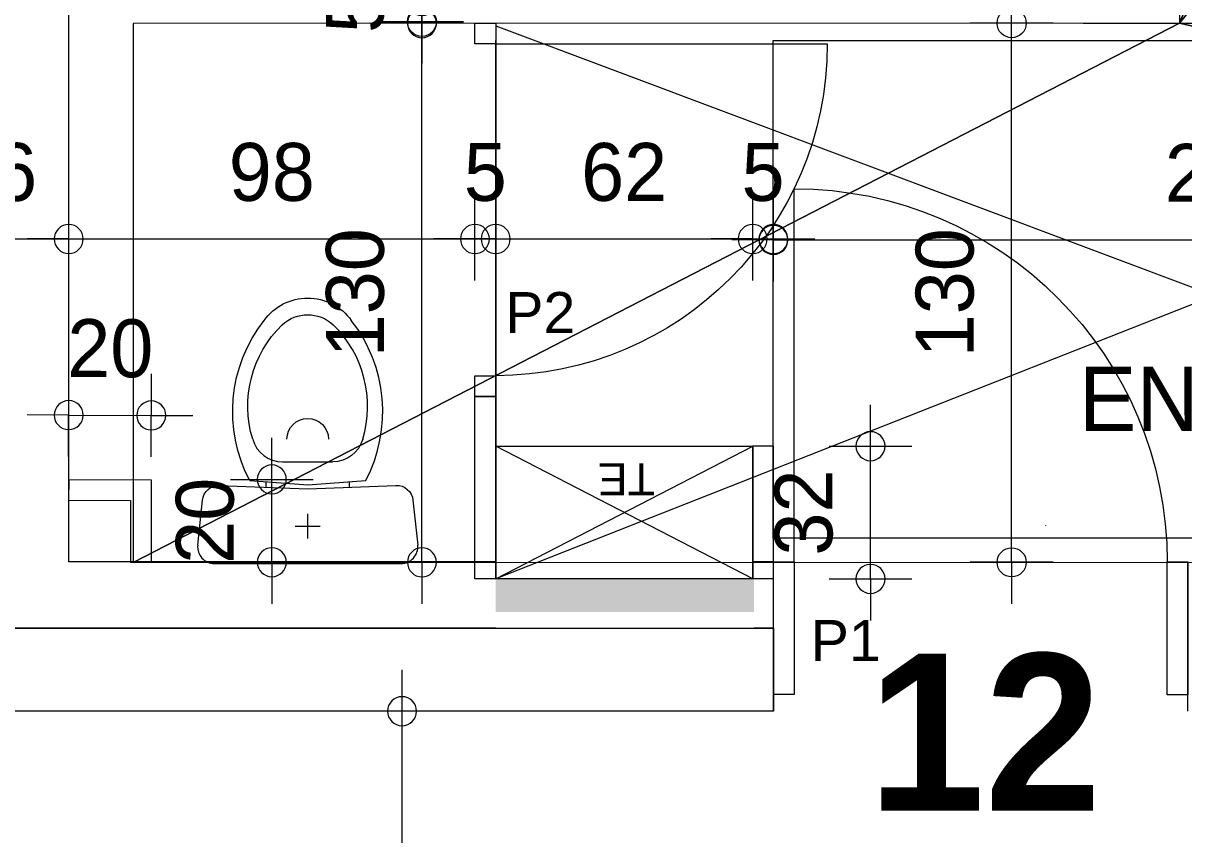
# Model space of a CAD drawing. Header units: metres. Extents: x -30.4 to 29.6, y -50.6 to 0.4.
# Drawn here: x -10.749 to -7.949, y -17.241 to -15.284 of the extents above; entities that cross this region are included whole.
import ezdxf
from ezdxf.enums import TextEntityAlignment as Align
from ezdxf.lldxf.tags import DXFTag

# ---------------------------------------------------------------- set-up
doc = ezdxf.new("R2010")
doc.units = ezdxf.units.M
doc.header["$MEASUREMENT"] = 0
for name, color, linetype in [('Calque commun', 7, 'Continuous'), ('Calque2', 7, 'Continuous'), ('Calque7', 7, 'Continuous'), ('Textes', 7, 'Continuous')]:
    doc.layers.add(name, color=color, linetype=linetype)
doc.styles.add('Arial15', font='arial.ttf', dxfattribs={"height": 0.077313})
doc.styles.add('Arial4', font='arial.ttf', dxfattribs={"height": 0.098961})
doc.styles.add('Century Gothic', font='GOTHIC.TTF', dxfattribs={"height": 0.139636})
doc.styles.add('Century Gothic15', font='GOTHIC.TTF', dxfattribs={"height": 0.155151})
doc.styles.add('Century Gothic2', font='GOTHICB.TTF', dxfattribs={"height": 0.378481})
tags = doc.linetypes.add('HIDDEN', pattern=[0.375, 0.25, -0.125]).pattern_tags.tags
tags[6:7] = [DXFTag(74, 4), DXFTag(75, 0), DXFTag(340, '0'), DXFTag(46, 1.0), DXFTag(50, 0.0), DXFTag(44, 0.0), DXFTag(45, 0.0)]
tags[4:5] = [DXFTag(74, 4), DXFTag(75, 0), DXFTag(340, '0'), DXFTag(46, 1.0), DXFTag(50, 0.0), DXFTag(44, 0.0), DXFTag(45, 0.0)]
tags = doc.linetypes.add('HIDDEN2', pattern=[0.1875, 0.125, -0.0625]).pattern_tags.tags
tags[6:7] = [DXFTag(74, 4), DXFTag(75, 0), DXFTag(340, '0'), DXFTag(46, 1.0), DXFTag(50, 0.0), DXFTag(44, 0.0), DXFTag(45, 0.0)]
tags[4:5] = [DXFTag(74, 4), DXFTag(75, 0), DXFTag(340, '0'), DXFTag(46, 1.0), DXFTag(50, 0.0), DXFTag(44, 0.0), DXFTag(45, 0.0)]

# ---------------------------------------------------------------- blocks, each defined once
blk = doc.blocks.new('wc-3')
at = {"layer": 'Calque2', "color": 6, "linetype": 'Continuous', "lineweight": 9}
for p, q in [((-0.2256, 0), (0.2256, 0)), ((-0.2653, -0.0442), (-0.2539, -0.1527)), ((0.2539, -0.1527), (0.2653, -0.0442)), ((0, -0.06), (0, -0.12)), ((-0.03, -0.09), (0.03, -0.09)), ((-0.2125, -0.1885), (0, -0.18)), ((-0.14, -0.2), (0, -0.19)), ((-0.1, -0.184), (-0.1, -0.1971)), ((0, -0.18), (0.2125, -0.1885)), ((0, -0.19), (0.14, -0.2)), ((0.1, -0.1971), (0.1, -0.184)), ((-0.06, -0.2451), (0.06, -0.2451))]:
    blk.add_line(p, q, dxfattribs=at)
at = {"layer": 'Calque2', "color": 6, "linetype": 'Continuous', "lineweight": 9, "flags": 128}
for points in [[(-0.2653, -0.0442, -0.445253), (-0.2256, 0)], [(0.2256, 0, -0.445276), (0.2653, -0.0442)], [(-0.2539, -0.1527, 0.395314), (-0.2125, -0.1885)], [(0.2125, -0.1885, 0.395339), (0.2539, -0.1527)], [(-0.14, -0.2, 0.294671), (-0.1052, -0.5864)], [(0.14, -0.2, -0.294671), (0.1052, -0.5864)], [(-0.1327, -0.3, -0.337883), (-0.0606, -0.2451)], [(0.1327, -0.3, 0.337854), (0.0606, -0.2451)], [(-0.1327, -0.3, 0.281729), (-0.0616, -0.5756)], [(-0.05, -0.3, 1), (0.05, -0.3)], [(0.1327, -0.3, -0.279876), (0.0616, -0.5756)], [(-0.1052, -0.5864, 0.509528), (0.1052, -0.5864)], [(-0.0616, -0.5756, 0.395927), (0.0616, -0.5756)]]:
    blk.add_lwpolyline(points, format="xyb", dxfattribs=at)
blk = doc.blocks.new('XMODULE 12 NONPMR29')
at = {"layer": 'Calque commun', "color": 5, "linetype": 'Continuous', "lineweight": 9}
blk.add_arc((0, 0), 0.5, 0, 359.9994, dxfattribs=at)
blk = doc.blocks.new('XMODULE 12 NONPMR30')
at = {"layer": 'Calque commun', "color": 5, "linetype": 'Continuous', "lineweight": 9}
blk.add_arc((0, 0), 0.5, 0, 359.9994, dxfattribs=at)
blk = doc.blocks.new('DimLine53468-3')
at = {"layer": 'Calque commun', "color": 5, "linetype": 'Continuous', "lineweight": 9}
for p, q in [((-9.7867, -12.5217), (-9.7867, -12.4217)), ((-9.6867, -12.5217), (-9.8867, -12.5217)), ((-9.7867, -15.0684), (-9.7867, -12.5217)), ((-9.6867, -15.0684), (-9.8867, -15.0684)), ((-9.7867, -15.0684), (-9.7867, -15.1684))]:
    blk.add_line(p, q, dxfattribs=at)
at = {"layer": 'Calque commun', "color": 5, "linetype": 'Continuous', "lineweight": 9, "extrusion": (0, 0, -1), "xscale": -0.07000000029802322, "yscale": -0.07000000029802322, "zscale": -0.07000000029802322, "rotation": 90.00000000000001}
for name, p in [('XMODULE 12 NONPMR30', (9.7867, -12.5217)), ('XMODULE 12 NONPMR29', (9.7867, -15.0684))]:
    blk.add_blockref(name, p, dxfattribs=at)
at = {"layer": 'Calque commun', "color": 5, "linetype": 'Continuous', "lineweight": 9, "style": 'Century Gothic'}
blk.add_text('255', height=0.13964, rotation=90, dxfattribs=at).set_placement((-9.8367, -13.7951), align=Align.BOTTOM_CENTER)
blk = doc.blocks.new('XMODULE 12 NONPMR31')
at = {"layer": 'Calque commun', "color": 5, "linetype": 'Continuous', "lineweight": 9}
blk.add_arc((0, 0), 0.5, 0, 359.9994, dxfattribs=at)
blk = doc.blocks.new('XMODULE 12 NONPMR32')
at = {"layer": 'Calque commun', "color": 5, "linetype": 'Continuous', "lineweight": 9}
blk.add_arc((0, 0), 0.5, 0, 359.9994, dxfattribs=at)
blk = doc.blocks.new('DimLine53476-3')
at = {"layer": 'Calque commun', "color": 5, "linetype": 'Continuous', "lineweight": 9}
for p, q in [((-9.7867, -15.0684), (-9.7867, -14.9684)), ((-9.6867, -15.0684), (-9.8867, -15.0684)), ((-9.7867, -15.1184), (-9.7867, -15.0684)), ((-9.6867, -15.1184), (-9.8867, -15.1184)), ((-9.7867, -15.1184), (-9.7867, -15.2184))]:
    blk.add_line(p, q, dxfattribs=at)
at = {"layer": 'Calque commun', "color": 5, "linetype": 'Continuous', "lineweight": 9, "extrusion": (0, 0, -1), "xscale": -0.07000000029802322, "yscale": -0.07000000029802322, "zscale": -0.07000000029802322, "rotation": 90.00000000000001}
for name, p in [('XMODULE 12 NONPMR32', (9.7867, -15.0684)), ('XMODULE 12 NONPMR31', (9.7867, -15.1184))]:
    blk.add_blockref(name, p, dxfattribs=at)
at = {"layer": 'Calque commun', "color": 5, "linetype": 'Continuous', "lineweight": 9, "style": 'Century Gothic'}
blk.add_text('5', height=0.1396, rotation=90, dxfattribs=at).set_placement((-9.8367, -15.0934), align=Align.BOTTOM_CENTER)
blk = doc.blocks.new('XMODULE 12 NONPMR45')
at = {"layer": 'Calque commun', "color": 5, "linetype": 'Continuous', "lineweight": 9}
blk.add_arc((0, 0), 0.5, 0, 359.9994, dxfattribs=at)
blk = doc.blocks.new('XMODULE 12 NONPMR46')
at = {"layer": 'Calque commun', "color": 5, "linetype": 'Continuous', "lineweight": 9}
blk.add_arc((0, 0), 0.5, 0, 359.9994, dxfattribs=at)
blk = doc.blocks.new('DimLine62087')
at = {"layer": 'Calque commun', "color": 5, "linetype": 'Continuous', "lineweight": 9}
for p, q in [((-8.3641, -15.1217), (-8.3641, -15.0217)), ((-8.2641, -15.1217), (-8.4641, -15.1217)), ((-8.3641, -16.4217), (-8.3641, -15.1217)), ((-8.2641, -16.4217), (-8.4641, -16.4217)), ((-8.3641, -16.4217), (-8.3641, -16.5217))]:
    blk.add_line(p, q, dxfattribs=at)
at = {"layer": 'Calque commun', "color": 5, "linetype": 'Continuous', "lineweight": 9, "extrusion": (0, 0, -1), "xscale": 0.07000000029802322, "yscale": 0.07000000029802322, "zscale": 0.07000000029802322, "rotation": -90}
for name, p in [('XMODULE 12 NONPMR46', (8.3641, -15.1217)), ('XMODULE 12 NONPMR45', (8.3641, -16.4217))]:
    blk.add_blockref(name, p, dxfattribs=at)
at = {"layer": 'Calque commun', "color": 5, "linetype": 'Continuous', "lineweight": 9, "style": 'Century Gothic'}
blk.add_text('130', height=0.13964, rotation=90, dxfattribs=at).set_placement((-8.4141, -15.7717), align=Align.BOTTOM_CENTER)
blk = doc.blocks.new('XMODULE 12 NONPMR47')
at = {"layer": 'Calque commun', "color": 5, "linetype": 'Continuous', "lineweight": 9}
blk.add_arc((0, 0), 0.5, 0, 359.9994, dxfattribs=at)
blk = doc.blocks.new('XMODULE 12 NONPMR48')
at = {"layer": 'Calque commun', "color": 5, "linetype": 'Continuous', "lineweight": 9}
blk.add_arc((0, 0), 0.5, 0, 359.9994, dxfattribs=at)
blk = doc.blocks.new('DimLine62093')
at = {"layer": 'Calque commun', "color": 5, "linetype": 'Continuous', "lineweight": 9}
for p, q in [((-9.7867, -15.1217), (-9.7867, -15.0217)), ((-9.6867, -15.1217), (-9.8867, -15.1217)), ((-9.7867, -16.4217), (-9.7867, -15.1217)), ((-9.8867, -16.4217), (-9.6867, -16.4217)), ((-9.7867, -16.4217), (-9.7867, -16.5217))]:
    blk.add_line(p, q, dxfattribs=at)
at = {"layer": 'Calque commun', "color": 5, "linetype": 'Continuous', "lineweight": 9, "xscale": 0.07000000029802322, "yscale": 0.07000000029802322, "zscale": 0.07000000029802322, "rotation": 90}
for name, p in [('XMODULE 12 NONPMR48', (-9.7867, -15.1217)), ('XMODULE 12 NONPMR47', (-9.7867, -16.4217))]:
    blk.add_blockref(name, p, dxfattribs=at)
at = {"layer": 'Calque commun', "color": 5, "linetype": 'Continuous', "lineweight": 9, "style": 'Century Gothic'}
blk.add_text('130', height=0.13964, rotation=90, dxfattribs=at).set_placement((-9.8367, -15.7717), align=Align.BOTTOM_CENTER)
blk = doc.blocks.new('XMODULE 12 NONPMR49')
at = {"layer": 'Calque commun', "color": 5, "linetype": 'Continuous', "lineweight": 9}
blk.add_arc((0, 0), 0.5, 0, 359.9994, dxfattribs=at)
blk = doc.blocks.new('XMODULE 12 NONPMR50')
at = {"layer": 'Calque commun', "color": 5, "linetype": 'Continuous', "lineweight": 9}
blk.add_arc((0, 0), 0.5, 0, 359.9994, dxfattribs=at)
blk = doc.blocks.new('DimLine62104')
at = {"layer": 'Calque commun', "color": 5, "linetype": 'Continuous', "lineweight": 9}
for p, q in [((-10.6388, -15.742), (-10.6388, -15.542)), ((-9.6588, -15.742), (-9.6588, -15.542)), ((-10.6388, -15.642), (-10.7388, -15.642)), ((-10.6388, -15.642), (-9.6588, -15.642)), ((-9.6588, -15.642), (-9.5588, -15.642))]:
    blk.add_line(p, q, dxfattribs=at)
at = {"layer": 'Calque commun', "color": 5, "linetype": 'Continuous', "lineweight": 9, "xscale": 0.07000000029802322, "yscale": 0.07000000029802322, "zscale": 0.07000000029802322}
for name, p in [('XMODULE 12 NONPMR49', (-10.6388, -15.642)), ('XMODULE 12 NONPMR50', (-9.6588, -15.642))]:
    blk.add_blockref(name, p, dxfattribs=at)
at = {"layer": 'Calque commun', "color": 5, "linetype": 'Continuous', "lineweight": 9, "style": 'Century Gothic'}
blk.add_text('98', height=0.13964, dxfattribs=at).set_placement((-10.1488, -15.592), align=Align.BOTTOM_CENTER)
blk = doc.blocks.new('XMODULE 12 NONPMR51')
at = {"layer": 'Calque commun', "color": 5, "linetype": 'Continuous', "lineweight": 9}
blk.add_arc((0, 0), 0.5, 0, 359.9994, dxfattribs=at)
blk = doc.blocks.new('XMODULE 12 NONPMR52')
at = {"layer": 'Calque commun', "color": 5, "linetype": 'Continuous', "lineweight": 9}
blk.add_arc((0, 0), 0.5, 0, 359.9994, dxfattribs=at)
blk = doc.blocks.new('DimLine62110')
at = {"layer": 'Calque commun', "color": 5, "linetype": 'Continuous', "lineweight": 9}
for p, q in [((-9.6588, -15.742), (-9.6588, -15.542)), ((-9.6088, -15.742), (-9.6088, -15.542)), ((-9.6588, -15.642), (-9.7588, -15.642)), ((-9.6588, -15.642), (-9.6088, -15.642)), ((-9.6088, -15.642), (-9.5088, -15.642))]:
    blk.add_line(p, q, dxfattribs=at)
at = {"layer": 'Calque commun', "color": 5, "linetype": 'Continuous', "lineweight": 9, "xscale": 0.07000000029802322, "yscale": 0.07000000029802322, "zscale": 0.07000000029802322}
for name, p in [('XMODULE 12 NONPMR51', (-9.6588, -15.642)), ('XMODULE 12 NONPMR52', (-9.6088, -15.642))]:
    blk.add_blockref(name, p, dxfattribs=at)
at = {"layer": 'Calque commun', "color": 5, "linetype": 'Continuous', "lineweight": 9, "style": 'Century Gothic'}
blk.add_text('5', height=0.1396, dxfattribs=at).set_placement((-9.6338, -15.592), align=Align.BOTTOM_CENTER)
blk = doc.blocks.new('XMODULE 12 NONPMR53')
at = {"layer": 'Calque commun', "color": 5, "linetype": 'Continuous', "lineweight": 9}
blk.add_arc((0, 0), 0.5, 0, 359.9994, dxfattribs=at)
blk = doc.blocks.new('XMODULE 12 NONPMR54')
at = {"layer": 'Calque commun', "color": 5, "linetype": 'Continuous', "lineweight": 9}
blk.add_arc((0, 0), 0.5, 0, 359.9994, dxfattribs=at)
blk = doc.blocks.new('DimLine62158')
at = {"layer": 'Calque commun', "color": 5, "linetype": 'Continuous', "lineweight": 9}
for p, q in [((-10.6393, -16.1667), (-10.6384, -15.9667)), ((-10.44, -16.1675), (-10.4392, -15.9675)), ((-10.6388, -16.0667), (-10.7388, -16.0662)), ((-10.6388, -16.0667), (-10.4396, -16.0675)), ((-10.4396, -16.0675), (-10.3396, -16.0679))]:
    blk.add_line(p, q, dxfattribs=at)
at = {"layer": 'Calque commun', "color": 5, "linetype": 'Continuous', "lineweight": 9, "xscale": 0.06999999093463295, "yscale": 0.06999999093463295, "zscale": 0.07000000029802322, "rotation": -0.2419128674950174}
for name, p in [('XMODULE 12 NONPMR53', (-10.6388, -16.0667)), ('XMODULE 12 NONPMR54', (-10.4396, -16.0675))]:
    blk.add_blockref(name, p, dxfattribs=at)
at = {"layer": 'Calque commun', "color": 5, "linetype": 'Continuous', "lineweight": 9, "style": 'Century Gothic'}
blk.add_text('20', height=0.13964, rotation=359.7581, dxfattribs=at).set_placement((-10.539, -16.0171), align=Align.BOTTOM_CENTER)
blk = doc.blocks.new('XMODULE 12 NONPMR55')
at = {"layer": 'Calque commun', "color": 5, "linetype": 'Continuous', "lineweight": 9}
blk.add_arc((0, 0), 0.5, 0, 359.9994, dxfattribs=at)
blk = doc.blocks.new('XMODULE 12 NONPMR56')
at = {"layer": 'Calque commun', "color": 5, "linetype": 'Continuous', "lineweight": 9}
blk.add_arc((0, 0), 0.5, 0, 359.9994, dxfattribs=at)
blk = doc.blocks.new('DimLine62164')
at = {"layer": 'Calque commun', "color": 5, "linetype": 'Continuous', "lineweight": 9}
for p, q in [((-10.1488, -16.2217), (-10.1488, -16.1217)), ((-10.2488, -16.2217), (-10.0488, -16.2217)), ((-10.1488, -16.4216), (-10.1488, -16.2217)), ((-10.2488, -16.4216), (-10.0488, -16.4216)), ((-10.1488, -16.4216), (-10.1488, -16.5216))]:
    blk.add_line(p, q, dxfattribs=at)
at = {"layer": 'Calque commun', "color": 5, "linetype": 'Continuous', "lineweight": 9, "xscale": 0.07000000029802322, "yscale": 0.07000000029802322, "zscale": 0.07000000029802322, "rotation": 90}
for name, p in [('XMODULE 12 NONPMR56', (-10.1488, -16.2217)), ('XMODULE 12 NONPMR55', (-10.1488, -16.4216))]:
    blk.add_blockref(name, p, dxfattribs=at)
at = {"layer": 'Calque commun', "color": 5, "linetype": 'Continuous', "lineweight": 9, "style": 'Century Gothic'}
blk.add_text('20', height=0.13964, rotation=90, dxfattribs=at).set_placement((-10.1988, -16.3216), align=Align.BOTTOM_CENTER)
blk = doc.blocks.new('120x220')
at = {"layer": 'Calque commun', "color": 7, "linetype": 'HIDDEN', "lineweight": 9}
mesh = blk.add_polyface(dxfattribs=at)
corners = [(0, 2.2), (0, 0), (1.2, 0), (1.2, 2.2)]
mesh.append_faces([[corners[k] for k in face] for face in [(0, 1, 2, 3)]], dxfattribs={"color": 7})
blk = doc.blocks.new('XMODULE 12 NONPMR65')
at = {"layer": 'Calque commun', "color": 5, "linetype": 'Continuous', "lineweight": 9}
blk.add_arc((0, 0), 0.5, 0, 359.9994, dxfattribs=at)
blk = doc.blocks.new('XMODULE 12 NONPMR66')
at = {"layer": 'Calque commun', "color": 5, "linetype": 'Continuous', "lineweight": 9}
blk.add_arc((0, 0), 0.5, 0, 359.9994, dxfattribs=at)
blk = doc.blocks.new('DimLine62956')
at = {"layer": 'Calque commun', "color": 5, "linetype": 'Continuous', "lineweight": 9}
for p, q in [((-9.6088, -15.742), (-9.6088, -15.542)), ((-8.9888, -15.742), (-8.9888, -15.542)), ((-9.6088, -15.642), (-9.7088, -15.642)), ((-9.6088, -15.642), (-8.9888, -15.642)), ((-8.9888, -15.642), (-8.8888, -15.642))]:
    blk.add_line(p, q, dxfattribs=at)
at = {"layer": 'Calque commun', "color": 5, "linetype": 'Continuous', "lineweight": 9, "xscale": 0.07000000029802322, "yscale": 0.07000000029802322, "zscale": 0.07000000029802322}
for name, p in [('XMODULE 12 NONPMR65', (-9.6088, -15.642)), ('XMODULE 12 NONPMR66', (-8.9888, -15.642))]:
    blk.add_blockref(name, p, dxfattribs=at)
at = {"layer": 'Calque commun', "color": 5, "linetype": 'Continuous', "lineweight": 9, "style": 'Century Gothic'}
blk.add_text('62', height=0.13964, dxfattribs=at).set_placement((-9.2988, -15.592), align=Align.BOTTOM_CENTER)
blk = doc.blocks.new('XMODULE 12 NONPMR67')
at = {"layer": 'Calque commun', "color": 5, "linetype": 'Continuous', "lineweight": 9}
blk.add_arc((0, 0), 0.5, 0, 359.9994, dxfattribs=at)
blk = doc.blocks.new('XMODULE 12 NONPMR68')
at = {"layer": 'Calque commun', "color": 5, "linetype": 'Continuous', "lineweight": 9}
blk.add_arc((0, 0), 0.5, 0, 359.9994, dxfattribs=at)
blk = doc.blocks.new('DimLine62962')
at = {"layer": 'Calque commun', "color": 5, "linetype": 'Continuous', "lineweight": 9}
for p, q in [((-8.9888, -15.742), (-8.9888, -15.542)), ((-8.9388, -15.742), (-8.9388, -15.542)), ((-8.9888, -15.642), (-9.0888, -15.642)), ((-8.9888, -15.642), (-8.9388, -15.642)), ((-8.9388, -15.642), (-8.8388, -15.642))]:
    blk.add_line(p, q, dxfattribs=at)
at = {"layer": 'Calque commun', "color": 5, "linetype": 'Continuous', "lineweight": 9, "xscale": 0.07000000029802322, "yscale": 0.07000000029802322, "zscale": 0.07000000029802322}
for name, p in [('XMODULE 12 NONPMR67', (-8.9888, -15.642)), ('XMODULE 12 NONPMR68', (-8.9388, -15.642))]:
    blk.add_blockref(name, p, dxfattribs=at)
at = {"layer": 'Calque commun', "color": 5, "linetype": 'Continuous', "lineweight": 9, "style": 'Century Gothic'}
blk.add_text('5', height=0.1396, dxfattribs=at).set_placement((-8.9638, -15.592), align=Align.BOTTOM_CENTER)
blk = doc.blocks.new('XMODULE 12 NONPMR69')
at = {"layer": 'Calque commun', "color": 5, "linetype": 'Continuous', "lineweight": 9}
blk.add_arc((0, 0), 0.5, 0, 359.9994, dxfattribs=at)
blk = doc.blocks.new('XMODULE 12 NONPMR70')
at = {"layer": 'Calque commun', "color": 5, "linetype": 'Continuous', "lineweight": 9}
blk.add_arc((0, 0), 0.5, 0, 359.9994, dxfattribs=at)
blk = doc.blocks.new('DimLine62968')
at = {"layer": 'Calque commun', "color": 5, "linetype": 'Continuous', "lineweight": 9}
for p, q in [((-8.9388, -15.7443), (-8.9388, -15.5443)), ((-6.7388, -15.7443), (-6.7388, -15.5443)), ((-8.9388, -15.6443), (-9.0388, -15.6443)), ((-8.9388, -15.6443), (-6.7388, -15.6443)), ((-6.7388, -15.6443), (-6.6388, -15.6443))]:
    blk.add_line(p, q, dxfattribs=at)
at = {"layer": 'Calque commun', "color": 5, "linetype": 'Continuous', "lineweight": 9, "xscale": 0.07000000029802322, "yscale": 0.07000000029802322, "zscale": 0.07000000029802322}
for name, p in [('XMODULE 12 NONPMR69', (-8.9388, -15.6443)), ('XMODULE 12 NONPMR70', (-6.7388, -15.6443))]:
    blk.add_blockref(name, p, dxfattribs=at)
at = {"layer": 'Calque commun', "color": 5, "linetype": 'Continuous', "lineweight": 9, "style": 'Century Gothic'}
blk.add_text('220', height=0.13964, dxfattribs=at).set_placement((-7.8388, -15.5943), align=Align.BOTTOM_CENTER)
blk = doc.blocks.new('XMODULE 12 NONPMR71')
at = {"layer": 'Calque commun', "color": 5, "linetype": 'Continuous', "lineweight": 9}
blk.add_arc((0, 0), 0.5, 0, 359.9994, dxfattribs=at)
blk = doc.blocks.new('XMODULE 12 NONPMR72')
at = {"layer": 'Calque commun', "color": 5, "linetype": 'Continuous', "lineweight": 9}
blk.add_arc((0, 0), 0.5, 0, 359.9994, dxfattribs=at)
blk = doc.blocks.new('DimLine63002')
at = {"layer": 'Calque commun', "color": 5, "linetype": 'Continuous', "lineweight": 9}
for p, q in [((-8.7046, -16.1417), (-8.7046, -16.0417)), ((-8.8046, -16.1417), (-8.6046, -16.1417)), ((-8.7046, -16.4617), (-8.7046, -16.1417)), ((-8.8046, -16.4617), (-8.6046, -16.4617)), ((-8.7046, -16.4617), (-8.7046, -16.5617))]:
    blk.add_line(p, q, dxfattribs=at)
at = {"layer": 'Calque commun', "color": 5, "linetype": 'Continuous', "lineweight": 9, "xscale": 0.07000000029802322, "yscale": 0.07000000029802322, "zscale": 0.07000000029802322, "rotation": 90}
for name, p in [('XMODULE 12 NONPMR72', (-8.7046, -16.1417)), ('XMODULE 12 NONPMR71', (-8.7046, -16.4617))]:
    blk.add_blockref(name, p, dxfattribs=at)
at = {"layer": 'Calque commun', "color": 5, "linetype": 'Continuous', "lineweight": 9, "style": 'Century Gothic'}
blk.add_text('32', height=0.13964, rotation=90, dxfattribs=at).set_placement((-8.7546, -16.3017), align=Align.BOTTOM_CENTER)
blk = doc.blocks.new('te 62x32')
at = {"layer": 'Calque commun', "color": 1, "linetype": 'Continuous', "lineweight": 18}
for p, q in [((0, 0.32), (0.62, 0)), ((0.62, 0.32), (0, 0))]:
    blk.add_line(p, q, dxfattribs=at)
at = {"layer": 'Textes', "color": 5, "linetype": 'ByBlock', "lineweight": -2, "style": 'Arial15'}
blk.add_text('TE', height=0.07731, dxfattribs=at).set_placement((0.2358, 0.0178), align=Align.BOTTOM_LEFT)
at = {"layer": 'Calque commun', "color": 1, "linetype": 'Continuous', "lineweight": 18}
mesh = blk.add_polyface(dxfattribs=at)
corners = [(0, 0.32), (0.62, 0.32), (0.62, 0), (0, 0)]
mesh.append_faces([[corners[k] for k in face] for face in [(0, 1, 2, 3)]], dxfattribs={"color": 1})
blk = doc.blocks.new('@PRES_1_$$_1-70')
at = {"layer": 'Calque commun', "color": 5, "linetype": 'Continuous', "lineweight": 9}
blk.add_line((0.05, 0.05), (0.05, 0.85), dxfattribs=at)
at = {"layer": 'Calque commun', "color": 5, "linetype": 'Continuous', "lineweight": 9, "extrusion": (0, 0, -1)}
blk.add_arc((-0.05, 0.05), 0.8, 90, 180, dxfattribs=at)
at = {"layer": 'Calque commun', "color": 5, "linetype": 'Continuous', "lineweight": 9}
mesh = blk.add_polyface(dxfattribs=at)
corners = [(0, 0), (0, 0.05), (0.05, 0.05), (0.05, 0)]
mesh.append_faces([[corners[k] for k in face] for face in [(0, 1, 2, 3)]], dxfattribs={"color": 5})
mesh = blk.add_polyface(dxfattribs=at)
corners = [(0.85, 0), (0.85, 0.05), (0.9, 0.05), (0.9, 0)]
mesh.append_faces([[corners[k] for k in face] for face in [(0, 1, 2, 3)]], dxfattribs={"color": 5})
blk = doc.blocks.new('@PRES_1_$$_1-71')
at = {"layer": 'Calque commun', "color": 0, "linetype": 'ByBlock', "lineweight": -2}
blk.add_line((0, 0), (0, 0.05), dxfattribs=at)
blk = doc.blocks.new('@PRES_1_$$_1-72')
at = {"layer": 'Calque commun', "color": 0, "linetype": 'ByBlock', "lineweight": -2}
blk.add_line((0, 0), (0, 0.05), dxfattribs=at)
blk = doc.blocks.new('INTER_2D_COMB24')
at = {"layer": 'Calque commun', "color": 0, "linetype": 'ByBlock', "lineweight": -2}
blk.add_blockref('@PRES_1_$$_1-70', (0, 0), dxfattribs=at)
at = {"layer": 'Calque7', "color": 15, "linetype": 'Continuous', "lineweight": 18}
blk.add_blockref('@PRES_1_$$_1-71', (0, 0), dxfattribs=at)
at = {"layer": 'Calque7', "color": 15, "linetype": 'Continuous', "lineweight": 18, "extrusion": (0, 0, -1), "xscale": -1, "yscale": -1, "zscale": -1, "rotation": -180}
blk.add_blockref('@PRES_1_$$_1-72', (-0.9, 0), dxfattribs=at)
blk = doc.blocks.new('PLACED_COMB24')
at = {"layer": 'Calque commun', "color": 0, "linetype": 'ByBlock', "lineweight": -2}
blk.add_blockref('INTER_2D_COMB24', (0, 0), dxfattribs=at)
blk = doc.blocks.new('XMODULE 12 NONPMR73')
at = {"layer": 'Calque commun', "color": 7, "linetype": 'HIDDEN2', "lineweight": 9}
for p, q in [((-6.2088, -15.1218, -11.5042), (-9.6088, -16.4617, -11.5042)), ((-9.6088, -15.1278, -11.5042), (-6.1888, -16.4116, -11.5042)), ((-9.6088, -15.1278), (-9.6088, -16.4617)), ((-8.1913, -15.1218), (-6.2088, -15.1218))]:
    blk.add_line(p, q, dxfattribs=at)
at = {"layer": 'Calque commun', "color": 20, "linetype": 'HIDDEN2', "lineweight": 9}
blk.add_line((-9.6088, -16.4617), (-9.6088, -15.1635), dxfattribs=at)
at = {"layer": 'Calque commun', "color": 15, "linetype": 'Continuous', "lineweight": 18}
for p, q in [((-9.6588, -16.4617), (-9.6588, -16.0217)), ((-9.6088, -16.4617), (-9.6088, -16.0217)), ((-8.9888, -16.4617), (-8.9888, -16.1417)), ((-8.9388, -16.1417), (-8.9888, -16.1417)), ((-8.9388, -16.4617), (-8.9388, -16.1417)), ((-10.6388, -16.2217), (-10.639, -16.2717)), ((-10.6388, -16.2217), (-10.4396, -16.2225)), ((-10.4396, -16.2225), (-10.4396, -16.4225)), ((-10.639, -16.2717), (-10.4898, -16.2723)), ((-10.4896, -16.2725), (-10.4896, -16.4225)), ((-10.4396, -16.4225), (-10.4896, -16.4225)), ((-9.6088, -16.4617), (-9.6588, -16.4617)), ((-8.9388, -16.4617), (-8.9888, -16.4617))]:
    blk.add_line(p, q, dxfattribs=at)
at = {"layer": 'Calque commun', "color": 12, "linetype": 'Continuous', "lineweight": 18}
blk.add_line((-8.2828, -16.3322), (-8.2828, -16.3328), dxfattribs=at)
at = {"layer": 'Calque commun', "color": 91, "linetype": 'Continuous', "lineweight": 9}
blk.add_trace([(-9.6088, -16.4617), (-8.9859, -16.4617), (-9.6088, -16.5417), (-8.9859, -16.5417)], dxfattribs=at)
at = {"layer": 'Calque commun', "color": 5, "linetype": 'Continuous', "lineweight": 9}
for name in ['DimLine53468-3', 'DimLine53476-3', 'DimLine62093', 'DimLine62087', 'DimLine62104', 'DimLine62110', 'DimLine62956', 'DimLine62962', 'DimLine62968', 'DimLine62158', 'DimLine63002', 'DimLine62164']:
    blk.add_blockref(name, (0, 0), dxfattribs=at)
at = {"layer": 'Calque commun', "color": 0, "linetype": 'ByBlock', "lineweight": -2}
for name, p, rotation in [('PLACED_COMB24', (-9.6588, -15.1217), -90.00000000000001), ('te 62x32', (-8.9888, -16.1417), 180)]:
    blk.add_blockref(name, p, dxfattribs=dict(at, rotation=rotation))
at = {"layer": 'Calque commun', "color": 0, "linetype": 'ByBlock', "lineweight": -2, "extrusion": (0, 0, -1)}
for name, p, rotation in [('120x220', (6.7392, -15.1635), -90), ('wc-3', (10.0622, -16.4246), 180)]:
    blk.add_blockref(name, p, dxfattribs=dict(at, rotation=rotation))
at = {"layer": 'Textes', "color": 5, "linetype": 'ByBlock', "lineweight": -2, "style": 'Arial4'}
blk.add_text('P2', height=0.09896, dxfattribs=at).set_placement((-9.5858, -15.77), align=Align.TOP_LEFT)
blk.add_text('P2', height=0.09896, dxfattribs=at).set_placement((-9.5858, -15.77), align=Align.TOP_LEFT)
at = {"layer": 'Textes', "color": 5, "linetype": 'ByBlock', "lineweight": -2, "style": 'Century Gothic15'}
blk.add_text('ENTREE', height=0.15515, dxfattribs=at).set_placement((-7.3599, -16.1519), align=Align.BOTTOM_RIGHT)
at = {"layer": 'Calque commun', "color": 9, "linetype": 'Continuous', "lineweight": 9}
mesh = blk.add_polyface(dxfattribs=at)
corners = [(-2.2789, -16.4217), (-6.0788, -12.7617), (-7.9588, -15.1217), (-7.9588, -11.6417), (-6.9788, -12.7617), (-10.4834, -15.1225), (-10.4834, -16.4225), (-2.2789, -10.4617), (-6.0288, -10.4617), (-6.0288, -12.4817), (-6.0788, -12.4817), (-7.0588, -12.4817), (-7.0588, -11.6417), (-6.9788, -12.4817)]
mesh.append_faces([[corners[k] for k in face] for face in [(0, 1, 2), (7, 9, 1), (11, 3, 4)]], dxfattribs={"vtx0": -1, "vtx1": -1, "vtx2": -1, "color": 9})
mesh.append_faces([[corners[k] for k in face] for face in [(10, 1, 9), (13, 11, 4)]], dxfattribs={"vtx1": -1, "color": 9})
mesh.append_faces([[corners[k] for k in face] for face in [(3, 2, 4), (1, 4, 2), (6, 0, 2), (0, 7, 1)]], dxfattribs={"vtx1": -1, "vtx2": -1, "color": 9})
mesh.append_faces([[corners[k] for k in face] for face in [(2, 5, 6), (7, 8, 9), (11, 12, 3)]], dxfattribs={"vtx2": -1, "color": 9})
blk = doc.blocks.new('Block47992')
at = {"layer": 'Calque commun', "color": 7, "linetype": 'Continuous', "lineweight": 9}
blk.add_line((-9.6088, -16.5825), (-10.6388, -16.5825), dxfattribs=at)
at = {"layer": 'Calque commun', "color": 7, "linetype": 'Continuous', "lineweight": 18}
for p, q in [((-9.6088, -16.7425), (-10.7988, -16.7425)), ((-9.6088, -16.9425), (-10.9988, -16.9425))]:
    blk.add_line(p, q, dxfattribs=at)
blk = doc.blocks.new('Block47993')
at = {"layer": 'Calque commun', "color": 7, "linetype": 'Continuous', "lineweight": 9}
blk.add_line((-10.6388, -16.5825), (-10.6388, -14.6375), dxfattribs=at)
blk = doc.blocks.new('new463')
at = {"layer": 'Calque commun', "color": 5, "linetype": 'Continuous', "lineweight": 9}
blk.add_arc((0, 0), 0.5, 0, 359.9994, dxfattribs=at)
blk = doc.blocks.new('new464')
at = {"layer": 'Calque commun', "color": 5, "linetype": 'Continuous', "lineweight": 9}
blk.add_arc((0, 0), 0.5, 0, 359.9994, dxfattribs=at)
blk = doc.blocks.new('DimLine48498')
at = {"layer": 'Calque commun', "color": 5, "linetype": 'Continuous', "lineweight": 9}
for p, q in [((-10.9988, -15.9039), (-10.9988, -15.7039)), ((-10.6388, -15.9039), (-10.6388, -15.7039)), ((-10.9988, -15.8039), (-11.0988, -15.8039)), ((-10.9988, -15.8039), (-10.6388, -15.8039)), ((-10.6388, -15.8039), (-10.5388, -15.8039))]:
    blk.add_line(p, q, dxfattribs=at)
at = {"layer": 'Calque commun', "color": 5, "linetype": 'Continuous', "lineweight": 9, "xscale": 0.07000000029802322, "yscale": 0.07000000029802322, "zscale": 0.07000000029802322}
for name, p in [('new463', (-10.9988, -15.8039)), ('new464', (-10.6388, -15.8039))]:
    blk.add_blockref(name, p, dxfattribs=at)
at = {"layer": 'Calque commun', "color": 5, "linetype": 'Continuous', "lineweight": 9, "style": 'Century Gothic'}
blk.add_text('36', height=0.13964, dxfattribs=at).set_placement((-10.8188, -15.7539), align=Align.BOTTOM_CENTER)
blk = doc.blocks.new('new465')
at = {"layer": 'Calque commun', "color": 5, "linetype": 'Continuous', "lineweight": 9}
blk.add_arc((0, 0), 0.5, 0, 359.9994, dxfattribs=at)
blk = doc.blocks.new('new466')
at = {"layer": 'Calque commun', "color": 5, "linetype": 'Continuous', "lineweight": 9}
blk.add_arc((0, 0), 0.5, 0, 359.9994, dxfattribs=at)
blk = doc.blocks.new('DimLine48639')
at = {"layer": 'Calque commun', "color": 5, "linetype": 'Continuous', "lineweight": 9}
for p, q in [((-9.8347, -16.9426), (-9.8347, -16.8426)), ((-9.7347, -16.9426), (-9.9347, -16.9426)), ((-9.8347, -20.6153), (-9.8347, -16.9426)), ((-9.7347, -20.6153), (-9.9347, -20.6153)), ((-9.8347, -20.6153), (-9.8347, -20.7153))]:
    blk.add_line(p, q, dxfattribs=at)
at = {"layer": 'Calque commun', "color": 5, "linetype": 'Continuous', "lineweight": 9, "xscale": 0.07000000029802322, "yscale": 0.07000000029802322, "zscale": 0.07000000029802322, "rotation": 90}
for name, p in [('new466', (-9.8347, -16.9426)), ('new465', (-9.8347, -20.6153))]:
    blk.add_blockref(name, p, dxfattribs=at)
at = {"layer": 'Calque commun', "color": 5, "linetype": 'Continuous', "lineweight": 9, "style": 'Century Gothic'}
blk.add_text('367', height=0.13964, rotation=90, dxfattribs=at).set_placement((-9.8847, -18.7789), align=Align.BOTTOM_CENTER)
blk = doc.blocks.new('Block50078')
at = {"layer": 'Calque commun', "color": 7, "linetype": 'Continuous', "lineweight": 9}
blk.add_line((-8.9388, -16.5825), (-8.9859, -16.5825), dxfattribs=at)
at = {"layer": 'Calque commun', "color": 7, "linetype": 'Continuous', "lineweight": 18}
for p, q in [((-8.9389, -16.7425), (-8.9859, -16.7425)), ((-8.9389, -16.9425), (-8.9859, -16.9425))]:
    blk.add_line(p, q, dxfattribs=at)
blk = doc.blocks.new('@PRES_1_$$_1-130')
at = {"layer": 'Calque commun', "color": 5, "linetype": 'Continuous', "lineweight": 9}
blk.add_line((0.05, 0.36), (0.05, 1.26), dxfattribs=at)
at = {"layer": 'Calque commun', "color": 5, "linetype": 'Continuous', "lineweight": 9, "extrusion": (0, 0, -1)}
blk.add_arc((-0.05, 0.36), 0.9, 90, 180, dxfattribs=at)
at = {"layer": 'Calque commun', "color": 5, "linetype": 'Continuous', "lineweight": 9}
mesh = blk.add_polyface(dxfattribs=at)
corners = [(0, 0.04), (0, 0.36), (0.05, 0.36), (0.05, 0.04)]
mesh.append_faces([[corners[k] for k in face] for face in [(0, 1, 2, 3)]], dxfattribs={"color": 5})
mesh = blk.add_polyface(dxfattribs=at)
corners = [(0.95, 0.04), (0.95, 0.36), (1, 0.36), (1, 0.04)]
mesh.append_faces([[corners[k] for k in face] for face in [(0, 1, 2, 3)]], dxfattribs={"color": 5})
blk = doc.blocks.new('@PRES_1_$$_1-131')
at = {"layer": 'Calque commun', "color": 7, "linetype": 'Continuous', "lineweight": 9}
blk.add_line((0, 0), (0, 0.36), dxfattribs=at)
blk = doc.blocks.new('@PRES_1_$$_1-132')
at = {"layer": 'Calque commun', "color": 7, "linetype": 'Continuous', "lineweight": 9}
blk.add_line((0, 0), (0, 0.36), dxfattribs=at)
blk = doc.blocks.new('INTER_2D_COMB44')
at = {"layer": 'Calque commun', "color": 0, "linetype": 'ByBlock', "lineweight": -2}
for name in ['@PRES_1_$$_1-130', '@PRES_1_$$_1-131']:
    blk.add_blockref(name, (0, 0), dxfattribs=at)
at = {"layer": 'Calque commun', "color": 0, "linetype": 'ByBlock', "lineweight": -2, "extrusion": (0, 0, -1), "xscale": -1, "yscale": -1, "zscale": -1, "rotation": -180}
blk.add_blockref('@PRES_1_$$_1-132', (-1, 0), dxfattribs=at)
blk = doc.blocks.new('PLACED_COMB44')
at = {"layer": 'Calque commun', "color": 0, "linetype": 'ByBlock', "lineweight": -2}
blk.add_blockref('INTER_2D_COMB44', (0, 0), dxfattribs=at)

msp = doc.modelspace()

# ---------------------------------------------------------------- linework, layer by layer
at = {"layer": 'Calque commun', "color": 12, "linetype": 'Continuous', "lineweight": 18}
for p, q in [((-10.7988, -16.7425), (-8.9389, -16.7427)), ((-8.9389, -16.7427), (-8.9389, -16.9427))]:
    msp.add_line(p, q, dxfattribs=at)
at = {"layer": 'Calque commun', "color": 7, "linetype": 'Continuous', "lineweight": 18}
msp.add_line((-8.9859, -16.9425), (-9.6088, -16.9425), dxfattribs=at)

# ---------------------------------------------------------------- block references
at = {"layer": 'Calque commun', "color": 0, "linetype": 'ByBlock', "lineweight": -2}
for name, p in [('Block47993', (0, 0)), ('XMODULE 12 NONPMR73', (0, -0.1619)), ('Block47992', (0, 0)), ('Block50078', (0, 0))]:
    msp.add_blockref(name, p, dxfattribs=at)
at = {"layer": 'Calque commun', "color": 5, "linetype": 'Continuous', "lineweight": 9}
for name in ['DimLine48498', 'DimLine48639']:
    msp.add_blockref(name, (0, 0), dxfattribs=at)
at = {"layer": 'Calque commun', "color": 0, "linetype": 'ByBlock', "lineweight": -2, "xscale": 1.00000000765404, "yscale": 1.00000000765404, "rotation": -0.007088967592513451}
msp.add_blockref('PLACED_COMB44', (-8.9389, -16.9427), dxfattribs=at)

# ---------------------------------------------------------------- texts
at = {"layer": 'Textes', "color": 5, "linetype": 'ByBlock', "lineweight": -2, "style": 'Arial4'}
msp.add_text('P1', height=0.09896, dxfattribs=at).set_placement((-8.6797, -16.7227), align=Align.TOP_RIGHT)
at = {"layer": 'Textes', "color": 5, "linetype": 'ByBlock', "lineweight": -2, "style": 'Century Gothic2'}
msp.add_text('12', height=0.37848, dxfattribs=at).set_placement((-8.1474, -17.2958), align=Align.BOTTOM_RIGHT)

# ---------------------------------------------------------------- meshes
at = {"layer": 'Calque commun', "color": 7, "linetype": 'Continuous', "lineweight": 9}
mesh = msp.add_polyface(dxfattribs=at)
corners = [(29.6021, -8.6275), (-30.3979, -8.6275), (-30.3979, -50.6275), (29.6021, -50.6275)]
mesh.append_faces([[corners[k] for k in face] for face in [(0, 1, 2, 3)]], dxfattribs={"color": 7})

doc.saveas('drawing.dxf')
